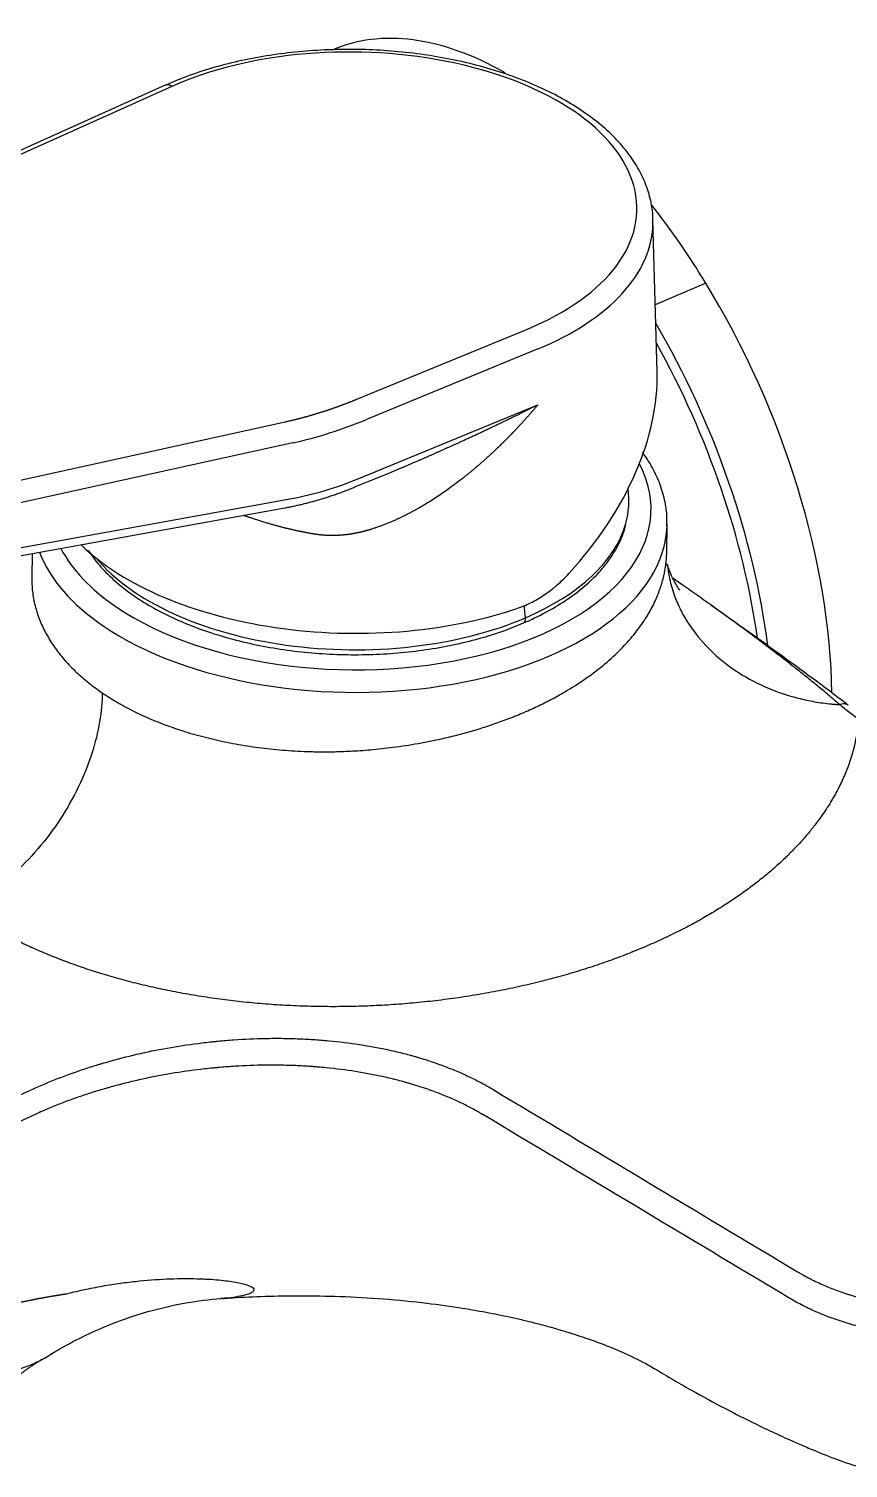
# Model space of a CAD drawing. Extents: x 900 to 2324, y -1513 to 827.
# Drawn here: x 979.2 to 1029.6, y -951.4 to -862.9 of the extents above; entities that cross this region are included whole.
import ezdxf

# ---------------------------------------------------------------- set-up
doc = ezdxf.new("R2010")
doc.units = 0
doc.header["$LTSCALE"] = 4
doc.header["$MEASUREMENT"] = 0
doc.layers.add('1', color=7, linetype='CONTINUOUS')

msp = doc.modelspace()

# ---------------------------------------------------------------- linework, layer by layer
at = {"layer": '1', "color": 7, "linetype": 'Continuous', "lineweight": -3}
for p, q in [((987.61, -866.374), (977.48, -870.928)), ((988.032, -866.447), (977.902, -871.001)), ((1017.854, -883.98), (1017.597, -874.621)), ((1020.84, -878.525), (1017.741, -879.858)), ((999.396, -885.664), (1009.879, -881.351)), ((1010.48, -882.597), (999.996, -886.91)), ((999.513, -890.541), (1010.518, -886.014)), ((939.033, -899.389), (994.995, -887.054)), ((995.461, -888.345), (939.499, -900.68)), ((999.281, -891.06), (1001.366, -890.202)), ((938.823, -902.52), (994.964, -892.343)), ((939.257, -901.943), (995.398, -891.765)), ((1018.442, -895.056), (1018.466, -893.353)), ((1018.466, -893.353), (1018.466, -893.352)), ((979.436, -895.158), (979.415, -896.614)), ((942.678, -945.081), (979.245, -928.17)), ((979.883, -929.498), (943.316, -946.409))]:
    msp.add_line(p, q, dxfattribs=at)
for centre, major_axis, ratio, start_param, end_param in [((1009.724, -891.762), (11.854, -27.559), 0.532901, 2.526952, 3.141624), ((999.242, -873.776), (-17.369, 0.247), 0.543839, 2.237654, 5.421597), ((988.02, -867.286), (-0.41, 0.912), 0.546508, 5.576395, 6.283505), ((1009.724, -891.762), (11.854, -27.559), 0.532901, 1.832709, 2.037207), ((999.23, -874.586), (18.368, -0.261), 0.543839, 5.379246, 6.287864), ((999.23, -874.586), (18.368, -0.261), 0.543839, 0.004679, 0.022638), ((1009.724, -891.762), (-11.854, 27.559), 0.532901, 4.050428, 4.974301), ((1006.109, -893.317), (-11.854, 27.559), 0.532901, 4.219092, 4.937879), ((1005.744, -893.474), (-11.724, 27.258), 0.532901, 4.238825, 4.901603), ((998.773, -889.944), (17.654, 10.918), 0.664135, 5.121745, 5.914804), ((999.664, -858.725), (18.238, 27.504), 0.678489, 3.753695, 3.928227), ((998.98, -892.237), (-18.498, 0.263), 0.543839, 0.688033, 3.428974), ((999.261, -869.189), (13.816, 20.837), 0.678489, 3.718788, 3.928227), ((998.987, -891.747), (-17.129, 0.243), 0.543839, 3.000441, 3.228747), ((998.968, -893.076), (19.498, -0.277), 0.543839, 3.829625, 6.271919), ((998.987, -891.747), (-17.129, 0.243), 0.543839, 2.258829, 3.000441), ((998.968, -893.076), (19.498, -0.277), 0.543839, 6.271919, 6.283185), ((998.968, -893.076), (19.498, -0.277), 0.543839, 3.357306, 3.829625), ((998.98, -892.237), (-18.498, 0.263), 0.543839, 0.28748, 0.688033), ((999.015, -889.719), (-18.998, 0.27), 0.543839, 0.522839, 2.141881), ((998.987, -891.747), (-17.129, 0.243), 0.543839, 0.433073, 2.258829), ((986.119, -888.33), (-15.015, 34.908), 0.532901, 4.181668, 4.203882), ((1009.451, -898.956), (-0.198, 0.459), 0.532901, 3.141338, 4.181668)]:
    msp.add_ellipse(centre, major_axis=major_axis, ratio=ratio, start_param=start_param, end_param=end_param, dxfattribs=at)
for points, degree, knots in [([(1017.577, -874.824), (1017.587, -874.676), (1017.599, -874.176), (1017.45, -873.326), (1017.117, -872.292), (1016.601, -871.285), (1015.916, -870.311), (1015.062, -869.38), (1014.047, -868.5), (1012.881, -867.682), (1011.578, -866.934), (1010.152, -866.266), (1008.62, -865.681), (1006.996, -865.186), (1005.298, -864.784), (1003.542, -864.479), (1001.745, -864.272), (999.924, -864.165), (998.096, -864.159), (996.279, -864.255), (994.49, -864.451), (992.748, -864.746), (991.067, -865.138), (989.465, -865.624), (988.332, -866.057), (987.731, -866.32), (987.61, -866.374)], 3, [0, 0, 0, 0, 0.017627, 0.059642, 0.101731, 0.144259, 0.187433, 0.231253, 0.275572, 0.320189, 0.364932, 0.409674, 0.454363, 0.498984, 0.54354, 0.588043, 0.632505, 0.676943, 0.721373, 0.76581, 0.810266, 0.854758, 0.899303, 0.943919, 0.98862, 1, 1, 1, 1]), ([(994.995, -887.054), (995.017, -887.049), (995.062, -887.039), (995.13, -887.024), (995.197, -887.009), (995.265, -886.993), (995.332, -886.978), (995.399, -886.962), (995.467, -886.946), (995.534, -886.929), (995.602, -886.913), (995.669, -886.896), (995.736, -886.879), (995.804, -886.862), (995.871, -886.845), (995.938, -886.827), (996.005, -886.81), (996.073, -886.792), (996.14, -886.774), (996.207, -886.755), (996.274, -886.737), (996.341, -886.718), (996.408, -886.699), (996.475, -886.68), (996.543, -886.661), (996.61, -886.642), (996.677, -886.622), (996.744, -886.602), (996.81, -886.583), (996.877, -886.562), (996.944, -886.542), (997.011, -886.522), (997.078, -886.501), (997.145, -886.48), (997.212, -886.459), (997.278, -886.438), (997.345, -886.416), (997.412, -886.395), (997.478, -886.373), (997.545, -886.351), (997.612, -886.329), (997.678, -886.306), (997.745, -886.284), (997.811, -886.261), (997.878, -886.238), (997.944, -886.215), (998.011, -886.192), (998.077, -886.168), (998.143, -886.145), (998.21, -886.121), (998.276, -886.097), (998.342, -886.073), (998.408, -886.049), (998.474, -886.024), (998.54, -886), (998.606, -885.975), (998.672, -885.95), (998.738, -885.925), (998.804, -885.899), (998.87, -885.874), (998.936, -885.848), (999.002, -885.823), (999.068, -885.797), (999.133, -885.77), (999.199, -885.744), (999.265, -885.718), (999.33, -885.691), (999.374, -885.673), (999.396, -885.664)], 3, [0, 0, 0, 0, 0.015471, 0.030932, 0.046383, 0.061824, 0.077256, 0.092678, 0.10809, 0.123492, 0.138884, 0.154266, 0.169639, 0.185002, 0.200354, 0.215698, 0.231031, 0.246354, 0.261668, 0.276972, 0.292266, 0.30755, 0.322824, 0.338089, 0.353343, 0.368588, 0.383823, 0.399048, 0.414264, 0.429469, 0.444665, 0.459851, 0.475027, 0.490193, 0.505349, 0.520496, 0.535633, 0.55076, 0.565877, 0.580984, 0.596082, 0.611169, 0.626247, 0.641315, 0.656373, 0.671421, 0.68646, 0.701489, 0.716508, 0.731517, 0.746516, 0.761505, 0.776485, 0.791455, 0.806415, 0.821365, 0.836305, 0.851235, 0.866156, 0.881067, 0.895968, 0.910859, 0.92574, 0.940612, 0.955474, 0.970326, 0.985168, 1, 1, 1, 1]), ([(1010.518, -886.014), (1010.501, -886.034), (1010.467, -886.074), (1010.417, -886.133), (1010.368, -886.191), (1010.318, -886.249), (1010.27, -886.305), (1010.221, -886.361), (1010.173, -886.416), (1010.126, -886.471), (1010.079, -886.524), (1010.033, -886.577), (1009.987, -886.629), (1009.941, -886.68), (1009.897, -886.731), (1009.852, -886.781), (1009.808, -886.83), (1009.765, -886.878), (1009.722, -886.926), (1009.68, -886.972), (1009.638, -887.018), (1009.597, -887.064), (1009.556, -887.108), (1009.516, -887.152), (1009.476, -887.195), (1009.437, -887.238), (1009.399, -887.279), (1009.361, -887.32), (1009.323, -887.36), (1009.286, -887.4), (1009.25, -887.438), (1009.214, -887.476), (1009.179, -887.514), (1009.144, -887.55), (1009.11, -887.586), (1009.077, -887.621), (1009.044, -887.656), (1009.012, -887.69), (1008.98, -887.723), (1008.949, -887.755), (1008.919, -887.787), (1008.889, -887.818), (1008.859, -887.848), (1008.831, -887.877), (1008.803, -887.906), (1008.775, -887.935), (1008.748, -887.962), (1008.722, -887.989), (1008.697, -888.015), (1008.671, -888.041), (1008.647, -888.065), (1008.623, -888.089), (1008.6, -888.113), (1008.578, -888.136), (1008.556, -888.158), (1008.534, -888.179), (1008.514, -888.2), (1008.494, -888.22), (1008.474, -888.239), (1008.456, -888.258), (1008.438, -888.276), (1008.42, -888.293), (1008.403, -888.31), (1008.387, -888.326), (1008.371, -888.342), (1008.356, -888.356), (1008.342, -888.37), (1008.271, -888.44), (1008.144, -888.565), (1007.959, -888.742), (1007.776, -888.915), (1007.595, -889.083), (1007.416, -889.246), (1007.239, -889.406), (1007.064, -889.561), (1006.89, -889.712), (1006.719, -889.858), (1006.55, -890.001), (1006.384, -890.139), (1006.219, -890.273), (1006.057, -890.404), (1005.813, -890.597), (1005.488, -890.846), (1005.083, -891.145), (1004.689, -891.423), (1004.305, -891.683), (1003.931, -891.924), (1003.57, -892.147), (1003.297, -892.307), (1003.11, -892.412), (1003.005, -892.471), (1002.901, -892.528), (1002.796, -892.584), (1002.692, -892.639), (1002.589, -892.693), (1002.485, -892.746), (1002.381, -892.798), (1002.278, -892.85), (1002.175, -892.9), (1002.072, -892.949), (1001.969, -892.997), (1001.866, -893.044), (1001.764, -893.09), (1001.661, -893.135), (1001.559, -893.179), (1001.457, -893.223), (1001.356, -893.265), (1001.254, -893.306), (1001.153, -893.346), (1001.052, -893.385), (1000.951, -893.424), (1000.851, -893.461), (1000.751, -893.497), (1000.651, -893.533), (1000.551, -893.567), (1000.451, -893.6), (1000.352, -893.633), (1000.286, -893.654), (1000.253, -893.664)], 3, [0, 0, 0, 0, 0.006077, 0.012083, 0.018018, 0.023884, 0.029678, 0.035402, 0.041056, 0.046638, 0.052151, 0.057592, 0.062963, 0.068264, 0.073493, 0.078653, 0.083741, 0.088759, 0.093706, 0.098582, 0.103388, 0.108123, 0.112787, 0.117381, 0.121904, 0.126356, 0.130737, 0.135048, 0.139288, 0.143457, 0.147555, 0.151582, 0.155539, 0.159425, 0.16324, 0.166984, 0.170657, 0.17426, 0.177791, 0.181252, 0.184642, 0.187961, 0.191209, 0.194387, 0.197493, 0.200529, 0.203493, 0.206387, 0.20921, 0.211961, 0.214642, 0.217252, 0.219792, 0.22226, 0.224657, 0.226983, 0.229238, 0.231423, 0.233536, 0.235579, 0.23755, 0.23945, 0.24128, 0.243038, 0.244726, 0.246343, 0.247888, 0.249363, 0.26939, 0.289082, 0.308439, 0.32746, 0.346146, 0.364496, 0.38251, 0.400189, 0.417533, 0.43454, 0.451212, 0.467549, 0.48355, 0.499215, 0.539418, 0.578122, 0.61533, 0.651043, 0.685266, 0.718001, 0.749255, 0.75853, 0.767759, 0.776942, 0.786077, 0.795167, 0.80421, 0.813208, 0.82216, 0.831066, 0.839928, 0.848744, 0.857515, 0.866242, 0.874925, 0.883563, 0.892157, 0.900708, 0.909215, 0.917679, 0.9261, 0.934479, 0.942815, 0.951108, 0.95936, 0.96757, 0.975739, 0.983867, 0.991954, 1, 1, 1, 1]), ([(1001.367, -890.201), (1001.4, -890.188), (1001.481, -890.155), (1001.61, -890.101), (1001.754, -890.041), (1001.899, -889.981), (1002.046, -889.919), (1002.194, -889.857), (1002.344, -889.793), (1002.495, -889.729), (1002.648, -889.664), (1002.802, -889.598), (1002.957, -889.531), (1003.114, -889.464), (1003.272, -889.395), (1003.432, -889.326), (1003.593, -889.255), (1003.755, -889.184), (1003.919, -889.112), (1004.084, -889.039), (1004.25, -888.965), (1004.418, -888.891), (1004.587, -888.815), (1004.758, -888.739), (1004.927, -888.662), (1005.097, -888.586), (1005.271, -888.507), (1005.453, -888.424), (1005.644, -888.337), (1005.843, -888.246), (1006.051, -888.15), (1006.268, -888.05), (1006.493, -887.946), (1006.727, -887.837), (1006.969, -887.724), (1007.219, -887.607), (1007.478, -887.485), (1007.746, -887.358), (1008.021, -887.227), (1008.305, -887.091), (1008.597, -886.951), (1008.898, -886.806), (1009.206, -886.657), (1009.523, -886.503), (1009.847, -886.344), (1010.18, -886.181), (1010.404, -886.07), (1010.518, -886.014)], 3, [0, 0, 0, 0, 0.010563, 0.02574, 0.041083, 0.056593, 0.07227, 0.088113, 0.104122, 0.120298, 0.136641, 0.15315, 0.169826, 0.186669, 0.203678, 0.220854, 0.238197, 0.255706, 0.273381, 0.291224, 0.309233, 0.327409, 0.345751, 0.36426, 0.382935, 0.400857, 0.419743, 0.439593, 0.460408, 0.482187, 0.504931, 0.528639, 0.553312, 0.578949, 0.60555, 0.633117, 0.661647, 0.691142, 0.721602, 0.753026, 0.785415, 0.818768, 0.853085, 0.888367, 0.924614, 0.961825, 1, 1, 1, 1]), ([(1018.441, -893.487), (1018.459, -893.256), (1018.468, -892.664), (1018.308, -891.712), (1017.964, -890.649), (1017.496, -889.721), (1017.122, -889.156), (1016.956, -888.928)], 3, [0, 0, 0, 0, 0.146249, 0.375595, 0.605383, 0.837432, 1, 1, 1, 1]), ([(993.043, -893.017), (993.022, -893.01), (992.98, -892.996), (992.917, -892.975), (992.854, -892.954), (992.791, -892.933), (992.729, -892.912), (992.666, -892.891), (992.604, -892.869), (992.542, -892.848), (992.484, -892.828), (992.448, -892.816), (992.433, -892.81)], 3, [0, 0, 0, 0, 0.102751, 0.205456, 0.308114, 0.410725, 0.513289, 0.615807, 0.718278, 0.820703, 0.923081, 1, 1, 1, 1]), ([(996.757, -893.952), (996.735, -893.948), (996.69, -893.941), (996.622, -893.929), (996.553, -893.917), (996.484, -893.905), (996.415, -893.892), (996.345, -893.879), (996.275, -893.866), (996.205, -893.853), (996.134, -893.839), (996.063, -893.825), (995.991, -893.81), (995.919, -893.795), (995.846, -893.78), (995.773, -893.765), (995.7, -893.749), (995.626, -893.733), (995.552, -893.717), (995.478, -893.7), (995.403, -893.683), (995.328, -893.665), (995.252, -893.647), (995.176, -893.629), (995.099, -893.611), (995.022, -893.592), (994.945, -893.573), (994.862, -893.552), (994.773, -893.529), (994.676, -893.503), (994.576, -893.477), (994.473, -893.449), (994.368, -893.42), (994.261, -893.39), (994.15, -893.359), (994.037, -893.327), (993.922, -893.293), (993.804, -893.258), (993.683, -893.221), (993.56, -893.183), (993.434, -893.144), (993.306, -893.103), (993.175, -893.061), (993.087, -893.032), (993.043, -893.017)], 3, [0, 0, 0, 0, 0.017749, 0.035621, 0.053617, 0.071737, 0.089981, 0.108348, 0.12684, 0.145455, 0.164194, 0.183058, 0.202045, 0.221156, 0.240392, 0.259751, 0.279235, 0.298842, 0.318574, 0.338429, 0.358409, 0.378513, 0.398741, 0.419093, 0.43957, 0.46017, 0.480895, 0.501744, 0.527113, 0.553252, 0.580161, 0.607839, 0.636287, 0.665505, 0.695492, 0.726249, 0.757775, 0.790071, 0.823136, 0.85697, 0.891574, 0.926947, 0.963089, 1, 1, 1, 1]), ([(1009.648, -899.416), (1009.892, -899.311), (1010.582, -898.996), (1011.65, -898.424), (1012.784, -897.671), (1013.772, -896.851), (1014.602, -895.972), (1015.259, -895.044), (1015.692, -894.199), (1015.852, -893.662), (1015.899, -893.454)], 3, [0, 0, 0, 0, 0.073773, 0.214061, 0.354538, 0.495094, 0.635493, 0.775389, 0.914324, 1, 1, 1, 1]), ([(1000.253, -893.664), (1000.238, -893.669), (1000.21, -893.678), (1000.167, -893.691), (1000.124, -893.704), (1000.081, -893.716), (1000.038, -893.729), (999.996, -893.741), (999.953, -893.753), (999.91, -893.764), (999.868, -893.776), (999.825, -893.787), (999.782, -893.798), (999.74, -893.809), (999.697, -893.819), (999.655, -893.829), (999.613, -893.839), (999.57, -893.849), (999.528, -893.859), (999.486, -893.868), (999.443, -893.877), (999.401, -893.886), (999.359, -893.894), (999.317, -893.902), (999.275, -893.911), (999.233, -893.918), (999.191, -893.926), (999.149, -893.933), (999.107, -893.94), (999.065, -893.947), (999.023, -893.954), (998.981, -893.96), (998.94, -893.967), (998.898, -893.973), (998.856, -893.978), (998.815, -893.984), (998.773, -893.989), (998.731, -893.994), (998.69, -893.999), (998.649, -894.003), (998.607, -894.007), (998.566, -894.012), (998.525, -894.015), (998.483, -894.019), (998.442, -894.022), (998.401, -894.025), (998.36, -894.028), (998.319, -894.031), (998.278, -894.033), (998.237, -894.035), (998.196, -894.037), (998.155, -894.039), (998.114, -894.041), (998.073, -894.042), (998.033, -894.043), (997.992, -894.044), (997.951, -894.044), (997.911, -894.044), (997.87, -894.044), (997.83, -894.044), (997.79, -894.044), (997.749, -894.043), (997.709, -894.042), (997.669, -894.041), (997.628, -894.04), (997.588, -894.038), (997.548, -894.037), (997.508, -894.035), (997.468, -894.032), (997.428, -894.03), (997.388, -894.027), (997.348, -894.024), (997.309, -894.021), (997.269, -894.018), (997.229, -894.014), (997.19, -894.01), (997.15, -894.006), (997.11, -894.002), (997.071, -893.997), (997.032, -893.992), (996.992, -893.987), (996.953, -893.982), (996.914, -893.976), (996.874, -893.971), (996.835, -893.965), (996.796, -893.959), (996.77, -893.954), (996.757, -893.952)], 3, [0, 0, 0, 0, 0.012733, 0.025436, 0.038108, 0.050751, 0.063364, 0.075948, 0.088502, 0.101027, 0.113524, 0.125992, 0.138432, 0.150844, 0.163229, 0.175585, 0.187915, 0.200217, 0.212493, 0.224742, 0.236965, 0.249163, 0.261334, 0.27348, 0.285601, 0.297697, 0.309768, 0.321815, 0.333837, 0.345836, 0.357812, 0.369764, 0.381693, 0.393599, 0.405483, 0.417345, 0.429185, 0.441003, 0.4528, 0.464576, 0.476331, 0.488066, 0.499781, 0.511476, 0.523151, 0.534807, 0.546444, 0.558063, 0.569663, 0.581245, 0.592809, 0.604356, 0.615886, 0.627399, 0.638896, 0.650376, 0.66184, 0.673289, 0.684723, 0.696142, 0.707546, 0.718936, 0.730311, 0.741674, 0.753023, 0.764358, 0.775682, 0.786993, 0.798292, 0.809579, 0.820855, 0.83212, 0.843374, 0.854618, 0.865852, 0.877076, 0.888291, 0.899497, 0.910694, 0.921883, 0.933063, 0.944237, 0.955403, 0.966561, 0.977714, 0.98886, 1, 1, 1, 1]), ([(982.888, -894.958), (982.987, -895.111), (983.308, -895.573), (983.953, -896.318), (984.887, -897.166), (985.975, -897.956), (987.201, -898.68), (988.553, -899.329), (990.015, -899.898), (991.57, -900.381), (993.204, -900.773), (994.897, -901.07), (996.634, -901.27), (998.394, -901.371), (1000.161, -901.372), (1001.916, -901.273), (1003.64, -901.074), (1005.315, -900.778), (1006.923, -900.388), (1008.373, -899.93), (1009.255, -899.585), (1009.648, -899.416)], 3, [0, 0, 0, 0, 0.026374, 0.080382, 0.134774, 0.189392, 0.244105, 0.29882, 0.353499, 0.408131, 0.462718, 0.517269, 0.571792, 0.626299, 0.680801, 0.735308, 0.789828, 0.844373, 0.898955, 0.953586, 1, 1, 1, 1]), ([(1018.382, -895.862), (1018.398, -895.746), (1018.41, -895.633), (1018.432, -895.361), (1018.439, -895.205), (1018.442, -895.055)], 3, [0, 0, 0, 0, 0.407749, 0.407749, 1, 1, 1, 1]), ([(983.751, -903.715), (984.042, -903.913), (984.651, -904.297), (985.648, -904.837), (986.726, -905.334), (987.881, -905.786), (989.109, -906.189), (990.405, -906.537), (991.762, -906.828), (993.176, -907.058), (994.151, -907.168), (995.139, -907.256), (995.702, -907.293), (996.304, -907.316), (996.403, -907.319), (996.439, -907.32), (996.443, -907.32), (996.443, -907.32), (996.443, -907.32), (996.443, -907.32), (996.443, -907.32), (996.444, -907.32), (996.445, -907.32), (996.446, -907.32), (996.452, -907.321), (996.464, -907.321), (996.538, -907.323), (996.61, -907.325), (996.807, -907.33), (996.945, -907.332), (997.378, -907.336), (997.694, -907.335), (998.379, -907.32), (998.748, -907.307), (999.538, -907.263), (999.959, -907.233), (1000.851, -907.15), (1001.323, -907.097), (1002.311, -906.964), (1002.829, -906.883), (1003.904, -906.685), (1004.462, -906.569), (1005.61, -906.295), (1006.2, -906.137), (1007.102, -905.864), (1007.708, -905.67), (1008.629, -905.34), (1009.554, -904.969), (1010.171, -904.693), (1010.631, -904.475), (1010.861, -904.363), (1011.099, -904.242), (1011.184, -904.198), (1011.194, -904.193), (1011.194, -904.193), (1011.195, -904.192), (1011.196, -904.192), (1011.198, -904.191), (1011.201, -904.189), (1011.208, -904.185), (1011.231, -904.174), (1011.284, -904.146), (1011.334, -904.12), (1011.626, -903.965), (1011.878, -903.825), (1012.608, -903.401), (1013.061, -903.111), (1013.9, -902.525), (1014.287, -902.228), (1014.997, -901.632), (1015.321, -901.333), (1015.91, -900.737), (1016.176, -900.44), (1016.653, -899.854), (1016.865, -899.564), (1017.241, -898.994), (1017.405, -898.714), (1017.69, -898.166), (1017.811, -897.899), (1018.017, -897.379), (1018.102, -897.127), (1018.24, -896.638), (1018.293, -896.402), (1018.352, -896.069), (1018.369, -895.965), (1018.382, -895.862)], 3, [0, 0, 0, 0, 0.032821, 0.065642, 0.098462, 0.131283, 0.164104, 0.196925, 0.229745, 0.262566, 0.295387, 0.295387, 0.328208, 0.33231, 0.334362, 0.334618, 0.334618, 0.334622, 0.334622, 0.334626, 0.334634, 0.33465, 0.334682, 0.334746, 0.334875, 0.335387, 0.336413, 0.344618, 0.344618, 0.361029, 0.361029, 0.393849, 0.393849, 0.42667, 0.42667, 0.459491, 0.459491, 0.492312, 0.492312, 0.525133, 0.525133, 0.557953, 0.557953, 0.590774, 0.590774, 0.607184, 0.623595, 0.640005, 0.656416, 0.656416, 0.664621, 0.668723, 0.669236, 0.669236, 0.669252, 0.669252, 0.669268, 0.6693, 0.669364, 0.669493, 0.669749, 0.670775, 0.672826, 0.672826, 0.689236, 0.689236, 0.722057, 0.722057, 0.754878, 0.754878, 0.787699, 0.787699, 0.82052, 0.82052, 0.85334, 0.85334, 0.886161, 0.886161, 0.918982, 0.918982, 0.951803, 0.951803, 0.984623, 0.984623, 1, 1, 1, 1]), ([(1019.239, -897.401), (1019.238, -897.397), (1019.212, -897.362), (1019.141, -897.257), (1019.085, -897.16), (1019.024, -897.059), (1018.887, -896.829), (1018.652, -896.345), (1018.532, -895.995), (1018.473, -895.784)], 3, [0, 0, 0, 0, 0.088842, 0.180749, 0.270455, 0.363191, 0.507442, 0.717623, 1, 1, 1, 1]), ([(1018.482, -895.835), (1018.507, -896.072), (1018.542, -896.312), (1018.645, -896.83), (1018.716, -897.109), (1018.891, -897.669), (1018.996, -897.949), (1019.178, -898.366), (1019.244, -898.505), (1019.383, -898.781), (1019.457, -898.918), (1019.692, -899.327), (1020.216, -900.133), (1021.112, -901.136), (1021.913, -901.799), (1022.474, -902.218), (1022.766, -902.415), (1023.675, -902.967), (1024.644, -903.442), (1025.826, -903.85), (1026.338, -903.991), (1026.68, -904.079), (1026.852, -904.119), (1027.366, -904.229), (1027.879, -904.317), (1028.473, -904.387), (1028.725, -904.409), (1028.893, -904.422), (1028.977, -904.428), (1029.06, -904.433)], 3, [0, 0, 0, 0, 0.058412, 0.058412, 0.125668, 0.125668, 0.192925, 0.192925, 0.226553, 0.226553, 0.260181, 0.260181, 0.327437, 0.46195, 0.529206, 0.529206, 0.596462, 0.596462, 0.730975, 0.798231, 0.831859, 0.831859, 0.865487, 0.865487, 0.932744, 0.966372, 0.983186, 0.983186, 1, 1, 1, 1]), ([(979.415, -896.614), (979.414, -896.684), (979.415, -896.754), (979.421, -897.12), (979.47, -897.708), (979.659, -898.571), (979.957, -899.41), (980.36, -900.22), (980.862, -900.998), (981.458, -901.741), (982.14, -902.444), (982.903, -903.105), (983.461, -903.517), (983.751, -903.715)], 3, [0, 0, 0, 0, 0.025394, 0.025394, 0.133684, 0.241973, 0.350263, 0.458552, 0.566842, 0.675131, 0.783421, 0.89171, 1, 1, 1, 1]), ([(979.417, -896.616), (979.415, -896.662), (979.419, -896.712), (979.423, -896.75), (979.428, -896.753)], 3, [0, 0, 0, 0, 0.621917, 1, 1, 1, 1]), ([(1009.161, -898.557), (1009.472, -898.454), (1009.773, -898.33), (1010.358, -898.04), (1010.642, -897.876), (1011.055, -897.599), (1011.19, -897.501), (1011.39, -897.347), (1011.457, -897.295), (1011.588, -897.187), (1011.653, -897.132), (1011.974, -896.852), (1012.218, -896.611), (1012.451, -896.354)], 3, [0, 0, 0, 0, 0.25, 0.25, 0.5, 0.5, 0.625, 0.625, 0.6875, 0.6875, 0.75, 0.75, 1, 1, 1, 1]), ([(1029.06, -904.433), (1028.837, -904.237), (1028.613, -904.043), (1028.276, -903.756), (1028.163, -903.661), (1027.937, -903.472), (1027.824, -903.378), (1027.483, -903.097), (1027.255, -902.911), (1026.796, -902.543), (1026.566, -902.36), (1025.874, -901.815), (1025.409, -901.456), (1024.474, -900.744), (1024.004, -900.391), (1023.059, -899.691), (1022.584, -899.343), (1021.63, -898.652), (1021.15, -898.308), (1020.188, -897.625), (1019.704, -897.285), (1019.089, -896.857), (1018.959, -896.767), (1018.829, -896.677)], 3, [0, 0, 0, 0, 0.068797, 0.068797, 0.103196, 0.103196, 0.137594, 0.137594, 0.206391, 0.206391, 0.275188, 0.275188, 0.412782, 0.412782, 0.550377, 0.550377, 0.687971, 0.687971, 0.825565, 0.825565, 0.963159, 0.963159, 1, 1, 1, 1]), ([(1029.595, -904.471), (1029.559, -904.443), (1028.125, -903.343), (1025.301, -901.27), (1022.512, -899.272), (1021.125, -898.294)], 3, [0, 0, 0, 0, 0.012778, 0.50884, 1, 1, 1, 1]), ([(983.751, -903.715), (983.736, -904.829), (983.534, -906.106), (982.673, -908.782), (982.01, -910.177), (980.326, -912.755), (979.31, -913.93), (977.718, -915.352), (977.177, -915.77), (976.134, -916.47), (975.649, -916.744), (975.143, -916.994)], 3, [0, 0, 0, 0, 0.251725, 0.251725, 0.503449, 0.503449, 0.755174, 0.755174, 0.881036, 0.881036, 1, 1, 1, 1]), ([(1029.06, -904.433), (1029.11, -904.413), (1029.159, -904.397), (1029.256, -904.378), (1029.302, -904.373), (1029.392, -904.375), (1029.434, -904.382), (1029.513, -904.406), (1029.549, -904.423), (1029.585, -904.448), (1029.589, -904.45), (1029.593, -904.453)], 3, [0, 0, 0, 0, 0.242748, 0.242748, 0.485496, 0.485496, 0.728243, 0.728243, 0.970991, 0.970991, 1, 1, 1, 1]), ([(1030.348, -905.436), (1030.294, -905.396), (1030.239, -905.356), (1030.131, -905.276), (1029.969, -905.155), (1029.808, -905.031), (1029.487, -904.78), (1029.273, -904.607), (1029.061, -904.429)], 3, [0, 0, 0, 0, 0.125, 0.125, 0.25, 0.5, 0.5, 1, 1, 1, 1]), ([(1030.237, -905.36), (1030.161, -906.271), (1029.561, -908.54), (1028.124, -911.184), (1026.004, -913.688), (1023.25, -915.992), (1019.927, -918.043), (1016.115, -919.79), (1011.904, -921.194), (1007.393, -922.22), (1002.69, -922.845), (997.905, -923.053), (993.153, -922.84), (988.545, -922.211), (984.191, -921.18), (980.193, -919.772), (976.648, -918.021), (975.143, -916.995)], 2, [0, 0, 0, 0.042602, 0.106428, 0.170255, 0.234081, 0.297908, 0.361735, 0.425561, 0.489388, 0.553214, 0.617041, 0.680867, 0.744694, 0.80852, 0.872347, 0.936173, 1, 1, 1]), ([(979.245, -928.17), (979.766, -927.929), (980.301, -927.7), (981.396, -927.267), (981.957, -927.062), (982.819, -926.774), (983.109, -926.68), (983.476, -926.568), (983.55, -926.545), (983.698, -926.501), (983.772, -926.479), (983.995, -926.414), (984.144, -926.371), (984.891, -926.163), (985.496, -926.011), (986.723, -925.735), (987.344, -925.612), (988.603, -925.396), (989.24, -925.302), (990.047, -925.204), (990.208, -925.186), (990.452, -925.159), (990.533, -925.151), (990.696, -925.134), (991.103, -925.094), (991.509, -925.06), (992.485, -924.991), (993.135, -924.962), (994.109, -924.944), (994.434, -924.943), (995.084, -924.948), (995.733, -924.963), (996.382, -924.996), (996.869, -925.028), (997.031, -925.039), (997.354, -925.065), (997.515, -925.079), (998.317, -925.154), (998.948, -925.231), (999.879, -925.374), (1000.187, -925.426), (1000.797, -925.539), (1001.1, -925.6), (1001.699, -925.732), (1001.996, -925.802), (1002.438, -925.915), (1002.584, -925.954), (1002.803, -926.014), (1002.875, -926.035), (1003.02, -926.076), (1003.092, -926.097), (1003.737, -926.287), (1004.289, -926.473), (1005.085, -926.776), (1005.345, -926.88), (1005.855, -927.098), (1006.105, -927.211), (1006.594, -927.444), (1006.833, -927.565), (1007.301, -927.815), (1007.529, -927.944), (1007.752, -928.078)], 3, [0, 0, 0, 0, 0.0625, 0.0625, 0.125, 0.125, 0.15625, 0.15625, 0.164062, 0.164062, 0.171875, 0.171875, 0.1875, 0.1875, 0.25, 0.25, 0.3125, 0.3125, 0.375, 0.375, 0.390625, 0.390625, 0.398437, 0.398437, 0.40625, 0.4375, 0.4375, 0.5, 0.5, 0.53125, 0.53125, 0.5625, 0.59375, 0.59375, 0.609375, 0.609375, 0.625, 0.625, 0.6875, 0.6875, 0.71875, 0.71875, 0.75, 0.75, 0.78125, 0.78125, 0.796875, 0.796875, 0.804687, 0.804687, 0.8125, 0.8125, 0.875, 0.875, 0.90625, 0.90625, 0.9375, 0.9375, 0.96875, 0.96875, 1, 1, 1, 1]), ([(1007.138, -929.63), (1007.136, -929.629), (1007.134, -929.628), (1007.131, -929.626), (1007.126, -929.623), (1007.114, -929.616), (1007.091, -929.602), (1007.044, -929.575), (1006.95, -929.52), (1006.761, -929.411), (1006.595, -929.32), (1006.26, -929.141), (1006.031, -929.026), (1005.564, -928.803), (1005.325, -928.695), (1004.837, -928.487), (1004.588, -928.386), (1003.826, -928.096), (1003.298, -927.918), (1002.68, -927.734), (1002.611, -927.714), (1002.472, -927.674), (1002.403, -927.655), (1002.193, -927.597), (1002.053, -927.559), (1001.631, -927.45), (1001.346, -927.381), (1000.772, -927.254), (1000.482, -927.194), (999.898, -927.084), (999.603, -927.033), (998.711, -926.893), (998.107, -926.816), (997.34, -926.741), (997.186, -926.727), (996.954, -926.707), (996.876, -926.701), (996.721, -926.689), (996.333, -926.661), (995.635, -926.621), (995.014, -926.603), (994.393, -926.593), (994.082, -926.593), (993.151, -926.603), (992.53, -926.626), (991.598, -926.684), (991.287, -926.707), (990.899, -926.74), (990.821, -926.747), (990.666, -926.762), (990.588, -926.769), (990.356, -926.793), (990.201, -926.809), (989.431, -926.895), (988.823, -926.978), (987.922, -927.123), (987.624, -927.175), (987.179, -927.257), (987.032, -927.286), (986.737, -927.344), (986.59, -927.374), (985.859, -927.529), (985.281, -927.667), (984.569, -927.856), (984.426, -927.894), (984.214, -927.953), (984.143, -927.973), (984.002, -928.014), (983.651, -928.115), (983.026, -928.306), (982.483, -928.488), (982.079, -928.628), (981.945, -928.676), (981.68, -928.772), (981.548, -928.821), (981.154, -928.97), (980.895, -929.072), (980.512, -929.228), (980.321, -929.308), (980.102, -929.402), (979.992, -929.45), (979.938, -929.474), (979.91, -929.486), (979.899, -929.491), (979.891, -929.494), (979.887, -929.496), (979.883, -929.498)], 3, [0, 0, 0, 0, 0.000244, 0.000244, 0.000488, 0.000977, 0.001953, 0.003906, 0.007813, 0.015625, 0.03125, 0.03125, 0.0625, 0.0625, 0.09375, 0.09375, 0.125, 0.125, 0.1875, 0.1875, 0.195313, 0.195313, 0.203125, 0.203125, 0.21875, 0.21875, 0.25, 0.25, 0.28125, 0.28125, 0.3125, 0.3125, 0.375, 0.375, 0.390625, 0.390625, 0.398438, 0.398438, 0.40625, 0.4375, 0.46875, 0.46875, 0.5, 0.5, 0.5625, 0.5625, 0.59375, 0.59375, 0.601563, 0.601563, 0.609375, 0.609375, 0.625, 0.625, 0.6875, 0.6875, 0.71875, 0.71875, 0.734375, 0.734375, 0.75, 0.75, 0.8125, 0.8125, 0.828125, 0.828125, 0.835937, 0.835937, 0.84375, 0.875, 0.90625, 0.90625, 0.921875, 0.921875, 0.9375, 0.9375, 0.96875, 0.96875, 0.984375, 0.992188, 0.996094, 0.998047, 0.999023, 0.999512, 0.999512, 1, 1, 1, 1]), ([(1026.512, -939.311), (1026.574, -939.348), (1026.636, -939.384), (1026.762, -939.456), (1026.953, -939.564), (1027.148, -939.667), (1027.546, -939.87), (1028.093, -940.127), (1028.676, -940.358), (1029.127, -940.521), (1029.28, -940.573), (1029.512, -940.649), (1029.629, -940.687), (1029.748, -940.723), (1029.827, -940.747), (1029.867, -940.759), (1030.066, -940.818), (1030.227, -940.863), (1030.552, -940.948), (1030.715, -940.988), (1031.211, -941.103), (1031.882, -941.239), (1032.574, -941.341), (1033.101, -941.405), (1033.279, -941.423), (1033.502, -941.444), (1033.547, -941.448), (1033.636, -941.456), (1033.681, -941.46), (1033.816, -941.471), (1033.906, -941.477), (1034.356, -941.507), (1034.716, -941.522), (1035.438, -941.533), (1036.16, -941.524), (1036.884, -941.479), (1037.292, -941.444), (1037.338, -941.44), (1037.428, -941.431), (1037.474, -941.427), (1037.609, -941.413), (1037.88, -941.385), (1038.148, -941.352), (1038.681, -941.279), (1039.032, -941.222), (1039.552, -941.125), (1039.724, -941.09), (1040.066, -941.017), (1040.236, -940.979), (1040.743, -940.858), (1041.077, -940.769), (1041.489, -940.649), (1041.572, -940.624), (1041.735, -940.574), (1041.898, -940.523), (1042.06, -940.471), (1042.22, -940.417), (1042.3, -940.39), (1042.379, -940.362)], 3, [0, 0, 0, 0, 0.015625, 0.015625, 0.03125, 0.0625, 0.0625, 0.125, 0.1875, 0.1875, 0.21875, 0.21875, 0.234375, 0.242187, 0.242187, 0.25, 0.25, 0.28125, 0.28125, 0.3125, 0.3125, 0.375, 0.4375, 0.4375, 0.46875, 0.46875, 0.476562, 0.476562, 0.484375, 0.484375, 0.5, 0.5, 0.5625, 0.5625, 0.625, 0.6875, 0.6875, 0.695312, 0.695312, 0.703125, 0.703125, 0.71875, 0.75, 0.75, 0.8125, 0.8125, 0.84375, 0.84375, 0.875, 0.875, 0.9375, 0.9375, 0.953125, 0.953125, 0.96875, 0.984375, 0.984375, 1, 1, 1, 1]), ([(981.554, -940.644), (981.96, -940.541), (982.359, -940.449), (983.141, -940.284), (983.524, -940.211), (984.273, -940.082), (984.639, -940.027), (985.352, -939.93), (985.699, -939.89), (986.71, -939.788), (987.343, -939.747), (988.521, -939.705), (989.066, -939.704), (989.687, -939.721), (989.808, -939.725), (990.044, -939.735), (990.159, -939.741), (990.495, -939.76), (990.706, -939.777), (991.3, -939.832), (991.644, -939.879), (992.225, -939.983), (992.462, -940.041), (992.824, -940.163), (992.95, -940.226), (993.05, -940.322), (993.069, -940.354), (993.072, -940.386), (993.072, -940.386), (993.072, -940.386), (993.072, -940.386), (993.072, -940.387), (993.072, -940.387), (993.072, -940.389), (993.073, -940.394), (993.073, -940.403), (993.071, -940.421), (993.066, -940.436), (993.052, -940.467), (993.037, -940.488), (992.973, -940.55), (992.906, -940.591), (992.721, -940.67), (992.603, -940.708), (992.313, -940.78), (992.141, -940.813), (991.741, -940.874), (991.513, -940.9), (991.179, -940.929), (991.102, -940.935), (991.023, -940.941)], 3, [0, 0, 0, 0, 0.044867, 0.044867, 0.089734, 0.089734, 0.134602, 0.134602, 0.179469, 0.179469, 0.269203, 0.269203, 0.358938, 0.358938, 0.381371, 0.381371, 0.403805, 0.403805, 0.448672, 0.448672, 0.538406, 0.538406, 0.628141, 0.628141, 0.717875, 0.717875, 0.762742, 0.763093, 0.763268, 0.763268, 0.763356, 0.763356, 0.763443, 0.764144, 0.765546, 0.768351, 0.773959, 0.785176, 0.785176, 0.807609, 0.807609, 0.852477, 0.852477, 0.897344, 0.897344, 0.942211, 0.942211, 0.987078, 0.987078, 1, 1, 1, 1]), ([(963.69, -946.356), (963.744, -946.332), (963.853, -946.285), (964.015, -946.214), (964.177, -946.144), (964.339, -946.073), (964.501, -946.003), (964.663, -945.933), (964.825, -945.863), (964.986, -945.794), (965.148, -945.724), (965.31, -945.655), (965.471, -945.587), (965.632, -945.518), (965.794, -945.45), (965.955, -945.382), (966.116, -945.314), (966.277, -945.247), (966.438, -945.18), (966.599, -945.113), (966.76, -945.047), (966.921, -944.981), (967.082, -944.915), (967.242, -944.849), (967.403, -944.784), (967.564, -944.719), (967.724, -944.654), (967.885, -944.59), (968.045, -944.526), (968.206, -944.463), (968.366, -944.399), (968.527, -944.336), (968.687, -944.274), (968.848, -944.212), (969.008, -944.15), (969.169, -944.088), (969.329, -944.027), (969.489, -943.966), (969.649, -943.906), (969.81, -943.846), (969.97, -943.786), (970.13, -943.727), (970.291, -943.668), (970.451, -943.609), (970.611, -943.551), (970.771, -943.493), (970.932, -943.436), (971.092, -943.379), (971.252, -943.322), (971.412, -943.266), (971.573, -943.21), (971.733, -943.154), (971.893, -943.099), (972.053, -943.044), (972.214, -942.99), (972.374, -942.936), (972.534, -942.883), (972.694, -942.829), (972.855, -942.777), (972.989, -942.733), (973.096, -942.698), (973.178, -942.672), (973.259, -942.646), (973.34, -942.62), (973.42, -942.594), (973.501, -942.568), (973.581, -942.543), (973.662, -942.517), (973.742, -942.492), (973.822, -942.467), (973.902, -942.442), (973.981, -942.418), (974.061, -942.393), (974.14, -942.369), (974.219, -942.344), (974.298, -942.32), (974.377, -942.296), (974.456, -942.273), (974.534, -942.249), (974.613, -942.226), (974.691, -942.202), (974.769, -942.179), (974.847, -942.156), (974.925, -942.133), (975.002, -942.111), (975.08, -942.088), (975.157, -942.066), (975.234, -942.044), (975.311, -942.021), (975.388, -942), (975.464, -941.978), (975.541, -941.956), (975.617, -941.935), (975.693, -941.914), (975.769, -941.892), (975.845, -941.871), (975.921, -941.851), (975.996, -941.83), (976.071, -941.81), (976.146, -941.789), (976.221, -941.769), (976.296, -941.749), (976.371, -941.729), (976.445, -941.709), (976.52, -941.69), (976.594, -941.67), (976.668, -941.651), (976.742, -941.632), (976.815, -941.613), (976.889, -941.594), (976.962, -941.576), (977.036, -941.557), (977.109, -941.539), (977.181, -941.52), (977.254, -941.502), (977.327, -941.484), (977.399, -941.467), (977.471, -941.449), (977.543, -941.432), (977.615, -941.414), (977.687, -941.397), (977.758, -941.38), (977.83, -941.363), (977.901, -941.347), (977.972, -941.33), (978.043, -941.314), (978.114, -941.297), (978.184, -941.281), (978.255, -941.265), (978.325, -941.25), (978.395, -941.234), (978.465, -941.218), (978.534, -941.203), (978.604, -941.188), (978.673, -941.173), (978.743, -941.158), (978.812, -941.143), (978.88, -941.128), (978.949, -941.114), (979.018, -941.099), (979.086, -941.085), (979.154, -941.071), (979.222, -941.057), (979.29, -941.043), (979.358, -941.03), (979.425, -941.016), (979.493, -941.003), (979.56, -940.989), (979.627, -940.976), (979.694, -940.963), (979.76, -940.951), (979.827, -940.938), (979.893, -940.925), (979.959, -940.913), (980.025, -940.901), (980.091, -940.888), (980.156, -940.876), (980.222, -940.865), (980.287, -940.853), (980.352, -940.841), (980.417, -940.83), (980.482, -940.818), (980.546, -940.807), (980.611, -940.796), (980.675, -940.785), (980.739, -940.774), (980.803, -940.763), (980.866, -940.753), (980.93, -940.742), (980.993, -940.732), (981.056, -940.722), (981.119, -940.712), (981.182, -940.702), (981.244, -940.692), (981.307, -940.682), (981.369, -940.673), (981.431, -940.663), (981.493, -940.654), (981.534, -940.648), (981.555, -940.645)], 3, [0, 0, 0, 0, 0.008221, 0.016448, 0.024681, 0.032921, 0.041167, 0.049421, 0.057681, 0.065948, 0.074223, 0.082505, 0.090795, 0.099093, 0.107399, 0.115714, 0.124037, 0.132369, 0.140709, 0.149059, 0.157418, 0.165786, 0.174164, 0.182552, 0.190949, 0.199357, 0.207775, 0.216204, 0.224643, 0.233093, 0.241554, 0.250027, 0.258511, 0.267006, 0.275513, 0.284032, 0.292563, 0.301106, 0.309662, 0.31823, 0.326811, 0.335405, 0.344012, 0.352633, 0.361266, 0.369914, 0.378575, 0.38725, 0.395939, 0.404642, 0.41336, 0.422092, 0.430839, 0.439601, 0.448378, 0.45717, 0.465978, 0.474801, 0.48364, 0.492494, 0.496998, 0.501497, 0.505991, 0.510481, 0.514965, 0.519445, 0.523919, 0.528389, 0.532855, 0.537315, 0.541771, 0.546222, 0.550668, 0.55511, 0.559547, 0.56398, 0.568408, 0.572831, 0.57725, 0.581664, 0.586074, 0.590479, 0.59488, 0.599276, 0.603668, 0.608055, 0.612438, 0.616817, 0.621191, 0.625561, 0.629927, 0.634289, 0.638646, 0.642999, 0.647347, 0.651692, 0.656032, 0.660369, 0.664701, 0.669029, 0.673353, 0.677673, 0.681989, 0.686301, 0.690608, 0.694912, 0.699212, 0.703508, 0.7078, 0.712089, 0.716373, 0.720654, 0.724931, 0.729204, 0.733473, 0.737738, 0.742, 0.746258, 0.750513, 0.754764, 0.759011, 0.763254, 0.767494, 0.771731, 0.775964, 0.780193, 0.784419, 0.788642, 0.792861, 0.797077, 0.801289, 0.805498, 0.809704, 0.813906, 0.818105, 0.822301, 0.826494, 0.830683, 0.834869, 0.839052, 0.843232, 0.847409, 0.851583, 0.855754, 0.859921, 0.864086, 0.868248, 0.872406, 0.876562, 0.880715, 0.884865, 0.889012, 0.893156, 0.897298, 0.901437, 0.905573, 0.909706, 0.913836, 0.917964, 0.92209, 0.926212, 0.930332, 0.93445, 0.938564, 0.942677, 0.946787, 0.950894, 0.954999, 0.959102, 0.963202, 0.9673, 0.971395, 0.975488, 0.979579, 0.983668, 0.987754, 0.991838, 0.99592, 1, 1, 1, 1]), ([(980.014, -944.715), (981.035, -944.061), (983.061, -942.947), (986.094, -941.812), (988.799, -941.18), (990.339, -940.987), (991.03, -940.941)], 3, [0, 0, 0, 0, 0.284394, 0.556646, 0.795238, 1, 1, 1, 1]), ([(991.159, -940.935), (991.278, -940.925), (992.041, -940.864), (993.524, -940.8), (995.703, -940.752), (998.107, -940.785), (1000.71, -940.917), (1003.258, -941.153), (1005.486, -941.453), (1007.276, -941.759), (1008.558, -942.018), (1009.527, -942.237), (1010.297, -942.424), (1011.178, -942.655), (1012.236, -942.96), (1013.528, -943.375), (1014.987, -943.916), (1016.509, -944.585), (1017.405, -945.066), (1017.832, -945.325)], 3, [0, 0, 0, 0, 0.012981, 0.083283, 0.157038, 0.2385, 0.326832, 0.417219, 0.492147, 0.549864, 0.598904, 0.625155, 0.652577, 0.681915, 0.721825, 0.774381, 0.838598, 0.913672, 1, 1, 1, 1]), ([(1042.861, -941.988), (1042.839, -941.996), (1042.818, -942.003), (1042.775, -942.019), (1042.754, -942.026), (1042.69, -942.049), (1042.561, -942.093), (1042.345, -942.166), (1042.171, -942.222), (1041.996, -942.277), (1041.908, -942.304), (1041.467, -942.437), (1041.11, -942.534), (1040.568, -942.668), (1040.386, -942.71), (1040.02, -942.79), (1039.836, -942.828), (1039.281, -942.935), (1038.906, -942.998), (1038.337, -943.078), (1038.146, -943.103), (1037.858, -943.136), (1037.762, -943.146), (1037.617, -943.161), (1037.569, -943.166), (1037.472, -943.175), (1037.037, -943.216), (1036.603, -943.244), (1035.832, -943.274), (1035.447, -943.279), (1034.677, -943.269), (1034.293, -943.253), (1033.814, -943.221), (1033.718, -943.214), (1033.574, -943.203), (1033.526, -943.199), (1033.43, -943.19), (1033.192, -943.169), (1032.956, -943.143), (1032.393, -943.075), (1031.654, -942.965), (1030.937, -942.818), (1030.407, -942.693), (1030.232, -942.649), (1029.885, -942.557), (1029.713, -942.508), (1029.5, -942.444), (1029.457, -942.431), (1029.372, -942.405), (1029.245, -942.365), (1028.952, -942.27), (1028.707, -942.185), (1028.224, -942.007), (1027.598, -941.756), (1027.01, -941.475), (1026.44, -941.18), (1026.165, -941.026), (1025.898, -940.864)], 3, [0, 0, 0, 0, 0.003906, 0.003906, 0.007812, 0.007812, 0.015625, 0.03125, 0.046875, 0.046875, 0.0625, 0.0625, 0.125, 0.125, 0.15625, 0.15625, 0.1875, 0.1875, 0.25, 0.25, 0.28125, 0.28125, 0.296875, 0.296875, 0.304687, 0.304687, 0.3125, 0.375, 0.375, 0.4375, 0.4375, 0.5, 0.5, 0.515625, 0.515625, 0.523437, 0.523437, 0.53125, 0.5625, 0.5625, 0.625, 0.6875, 0.6875, 0.71875, 0.71875, 0.75, 0.75, 0.757812, 0.757812, 0.765625, 0.78125, 0.8125, 0.8125, 0.875, 0.9375, 0.9375, 1, 1, 1, 1]), ([(980.043, -944.677), (979.987, -944.714), (979.82, -944.814), (979.374, -945.029), (978.606, -945.304), (977.594, -945.648), (976.72, -945.967), (976.164, -946.186), (975.96, -946.267), (975.935, -946.278)], 3, [0, 0, 0, 0, 0.063251, 0.178305, 0.408413, 0.638521, 0.868629, 0.983683, 1, 1, 1, 1]), ([(1017.821, -945.319), (1018.612, -945.799), (1020.091, -946.66), (1022.167, -947.78), (1023.852, -948.625), (1025.048, -949.191), (1025.848, -949.554), (1026.504, -949.845), (1027.469, -950.258), (1028.805, -950.81), (1029.925, -951.182), (1030.53, -951.366)], 3, [0, 0, 0, 0, 0.204237, 0.37733, 0.515422, 0.618585, 0.668989, 0.717169, 0.776927, 0.882946, 1, 1, 1, 1])]:
    msp.add_open_spline(points, degree=degree, knots=knots, dxfattribs=at)
for points, degree in [([(994.955, -892.344), (997.106, -891.954), (999.28, -891.06)], 2), ([(1018.486, -895.862), (1018.461, -895.857), (1018.432, -895.857)], 2), ([(1007.752, -928.078), (1014.003, -931.823), (1020.256, -935.568), (1026.512, -939.311)], 3), ([(1025.898, -940.864), (1019.642, -937.12), (1013.389, -933.376), (1007.138, -929.63)], 3), ([(977.175, -947.092), (978.398, -945.625), (980.043, -944.677)], 2)]:
    msp.add_open_spline(points, degree=degree, dxfattribs=at)

doc.saveas('drawing.dxf')
